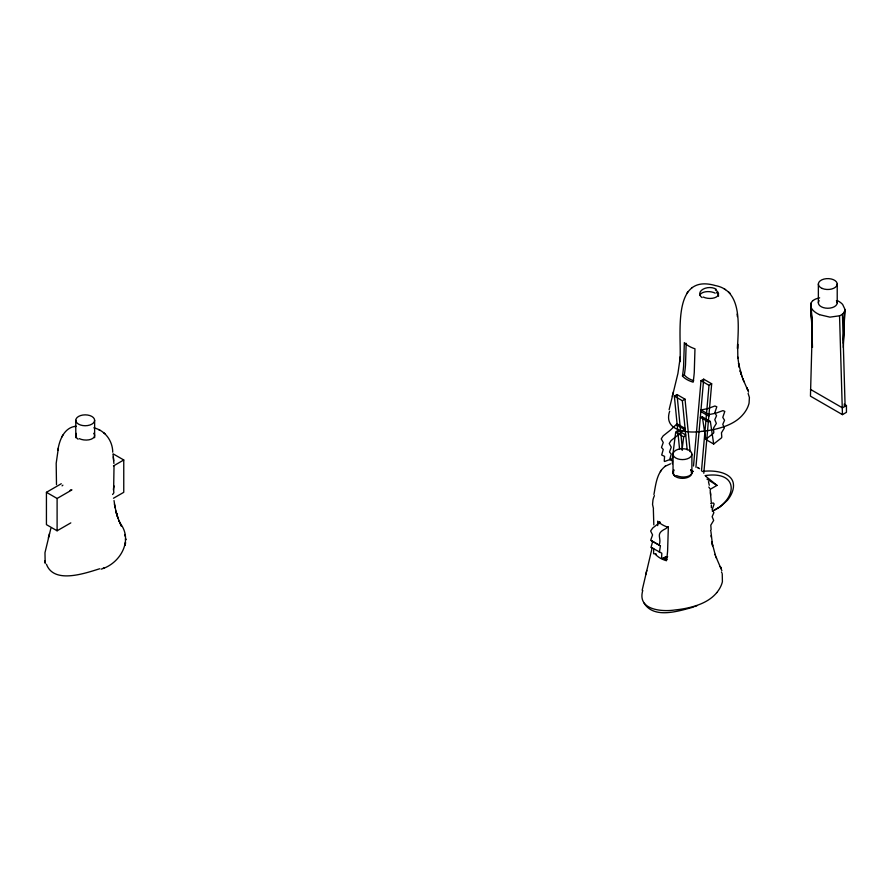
<?xml version="1.0" encoding="UTF-8"?>
<svg xmlns="http://www.w3.org/2000/svg" width="891" height="891" viewBox="0 0 891 891"><rect width="100%" height="100%" fill="white"/><g stroke="black" fill="none" stroke-linecap="round" stroke-linejoin="round"><path stroke-width="1.34" d="M657.681 525.645L657.669 521.19A27.666 15.971 0 0 0 668.306 527.372M811.924 345.797L811.968 323.834L812.325 347.033L811.333 308.331M113.636 488.468L113.703 485.628L113.58 490.05M665.143 559.481L665.221 556.708M844.078 404.169L846.45 405.539L846.45 412.333L842.452 414.638L810.454 396.161L812.336 326.919M843.309 343.269L844.456 311.527M113.669 487.254L114.026 466.06M843.332 347.501L844.802 310.302M843.32 339.994L844.857 309.656M693.51 466.026L701.017 380.702L703.69 379.165L711.686 383.787L703.801 473.255M695.927 467.285L703.69 379.165M701.507 470.648L709.013 385.324L711.686 383.787M701.017 409.949L700.827 411.597L708.824 416.22L709.013 414.571L701.017 409.949L707.231 408.724A50.776 29.314 -60 0 0 709.514 407.955L714.905 406.006L716.81 406.786L714.794 412.778L716.553 415.663L714.794 419.706L716.353 423.425L713.457 428.17L713.791 432.458A2.016 1.169 -60 0 1 713.446 433.293L705.694 439.408L702.353 416.877L700.326 417.266L708.334 421.889L710.35 421.499L713.691 444.03L721.443 437.915A2.016 1.169 -60 0 0 721.788 437.08L721.465 432.792L724.35 428.036L722.79 424.316L724.55 420.285L722.79 417.389L724.806 411.397L722.902 410.628L717.522 412.578A50.776 29.314 -60 0 1 715.239 413.335L709.013 414.571M682.016 450.089L683.687 436.891L685.714 434.942L677.717 430.331L675.69 432.28L672.349 458.665L664.597 461.493A2.016 1.169 -60 0 1 664.252 461.059L664.575 456.392L661.69 454.978L663.249 449.465L661.49 447.46L663.249 442.537L661.233 438.873L663.138 435.888L668.517 431.623A50.776 29.314 -60 0 0 670.812 429.752L677.026 423.804L685.023 428.426L685.212 429.852L677.216 425.241L677.026 423.804M653.916 494.55C655.743 484.849 656.712 472.976 665.054 466.372M655.932 553.812L655.821 554.581M682.484 376.013L683.029 371.926A140.745 81.259 -60 0 0 683.597 366.279L684.333 342.623A27.666 15.971 0 0 0 694.969 348.804L694.267 372.438A140.745 81.259 -60 0 1 693.699 378.074L693.153 382.172A24.269 14.011 0 0 1 682.428 376.024L684.377 374.922L685.001 370.188A138.038 79.7 -60 0 0 685.524 364.675L686.17 343.302M642.155 590.265L651.8 549.313M669.119 409.704L677.917 373.507L680.323 356.779L679.911 361.757C682.094 337.199 670.277 272.446 715.495 285.599C743.217 290.845 738.093 327.688 737.503 348.615L737.625 344.06L737.859 358.449M672.315 463.81L672.471 460.836L669.687 459.6L671.246 454.087L669.486 452.082L671.246 447.159L669.23 443.484L671.135 440.51L676.525 436.245A50.776 29.314 -60 0 0 678.808 434.374L685.023 428.426M57.893 450.245C59.296 440.132 64.33 427.145 76.158 426.254L74.677 426.522M58.372 448.006L56.189 463.309L56.489 484.659M50.843 528.441L44.973 552.71L45.185 563.546M49.506 533.553L48.337 537.941M673.44 391.906L672.271 396.272M646.777 570.485L645.607 574.84M62.893 435.02L61.858 437.002M710.606 530.546L710.784 530.279A2.016 1.169 -60 0 0 711.118 529.443L710.795 525.155L713.68 520.411L712.132 516.68L713.891 512.648L712.132 509.752L714.148 503.994L713.368 502.981L710.684 503.404M687.017 293.072L688.03 291.535M660.354 471.651L661.367 470.103M716.787 592.604C711.063 599.632 702.631 603.764 694.089 606.292A64.063 36.988 0 0 1 675.155 609.934C662.848 611.905 638.457 610.368 642.311 592.248A63.918 36.899 0 0 1 642.79 590.51M112.589 494.505L113.525 493.336A2.016 1.169 -60 0 0 113.859 492.489L113.447 488.769M692.151 287.492L691.539 287.938M665.31 466.193L670.533 463.821M664.875 466.505L665.488 466.06M70.812 522.883L57.102 530.791L46.432 524.643L46.432 492.311L61.29 483.735M46.432 492.311L57.102 498.47L71.948 489.894M113.469 465.926L123.76 459.979L123.76 492.311L113.469 498.247M679.566 449.276L674.353 396.094L677.026 394.557L685.023 399.179L690.169 451.726M674.353 396.094L682.35 400.716L685.023 399.179M691.238 472.553L693.02 471.528M846.45 405.539L842.452 407.855L810.454 389.378M705.739 476.262L717.021 485.383L710.35 489.237L708.802 487.054M667.649 556.697L661.924 558.479A2.016 1.169 -60 0 1 661.59 558.033L661.813 553.2L651.02 547.341L652.58 541.828L650.82 539.823L652.58 534.901L650.619 530.98L652.825 527.918L657.859 523.997A50.776 29.314 -60 0 0 660.142 522.115M101.117 569.149C120.007 563.78 133.695 540.391 120.018 523.095L121.421 526.147L118.915 520.433L120.14 523.429M102.933 568.391L104.247 567.812M99.725 568.748C84.968 573.336 53.861 584.307 46.466 564.248M694.579 606.648L696.985 605.691M844.122 405.739L845.113 406.307L842.441 314.122A12.129 7.005 0 0 1 839.545 315.793L829.944 317.14L819.464 314.668M693.365 607.116C678.485 611.115 654.027 619.234 644.059 603.129M655.631 553.79L653.927 553.868A2.016 1.169 -60 0 1 653.593 553.422L653.671 548.444M819.642 297.85L816.022 298.875A12.129 7.005 0 0 0 813.127 300.545M701.818 431.367C689.511 433.327 665.12 431.801 668.974 413.68A63.918 36.899 0 0 1 669.676 411.308M702.13 471.506C714.103 469.702 737.002 472.107 733.07 489.359A63.918 36.899 0 0 1 727.435 500.241L720.362 506.767L712.31 511.2C737.904 499.071 739.33 470.392 705.071 475.616M652.624 548.132L651.332 547.82M93.833 427.836C105.015 430.409 112.622 440.744 112.745 452.205M659.34 552.431L660.42 545.893L651.076 540.57M690.792 470.092L693.131 471.272M98.979 429.863L100.093 430.42M837.328 300.568L838.453 301.169A23.021 13.298 0 0 1 842.652 304.477L844.846 309.077A13.9 8.019 0 0 1 842.496 314.144M697.297 467.33L699.569 468.666M701.017 380.702L709.013 385.324M702.353 416.877L710.35 421.499M705.694 439.408L713.691 444.03M675.69 432.28L683.687 436.891M717.021 485.383L706.964 479.113M652.023 540.971L660.019 545.582M113.09 453.831L123.76 459.979M724.316 288.962L725.508 289.664M697.653 467.53L698.845 468.232M103.523 432.592L104.982 433.794M659.084 545.181C662.236 537.295 654.406 534.065 665.855 528.608A50.776 29.314 -60 0 0 668.139 526.737M728.638 291.925L730.063 293.284M748.128 393.432L749.409 397.486L749.064 403.155A63.918 36.899 0 0 1 743.428 414.025C737.748 421.087 729.272 425.185 720.752 427.725A64.063 36.988 0 0 1 701.818 431.367M721.465 572.011L721.899 572.913M744.063 381.793L742.76 378.619L748.54 392.073M716.097 557.187L721.877 570.652M742.76 378.619L743.205 379.722L741.713 375.802M119.361 521.536L117.924 517.794M716.542 558.289L715.05 554.369M653.482 508.694L652.535 504.417L652.98 499.884A63.918 36.899 0 0 1 654.428 495.63M118.303 518.852L115.819 511.022L117.545 516.969L116.387 513.016M742.092 376.837L738.494 363.283L739.263 367.292L737.77 356.968M715.428 555.405L711.831 541.851L712.6 545.86L710.918 531.459M116.944 514.909L114.828 506.244M722.245 573.826L722.401 581.723A63.918 36.899 0 0 1 716.765 592.604M708.456 481.652L709.292 485.25M125.286 536.493L124.829 534.477L124.974 535.09M114.404 503.972L115.128 507.848L114.026 500.553M44.762 561.274L44.906 562.132L44.717 561.04M710.172 490.25L711.252 502.134M113.068 454.544L113.892 463.454M737.135 314.066L737.369 316.55M710.461 492.634L710.706 495.118M682.35 400.716L687.173 449.832M677.026 394.557L682.45 449.877M113.714 460.903L113.324 456.849M711.096 535.536L711.196 537.017M810.732 305.602L812.158 327.409L810.866 303.898L811.779 325.794M811.757 324.992L812.492 347.39M839.545 315.793L842.452 414.638M653.359 509.207L653.816 524.877M811.322 308.23L811.757 325.393M711.341 504.93L711.374 507.77M668.328 527.349L667.604 551.006A140.745 81.259 -60 0 1 667.036 556.652L666.49 560.74A24.269 14.011 0 0 1 655.765 554.603M659.496 521.881L659.507 523.618M837.217 284.051L837.217 302.806M818.361 284.051L818.361 302.806M691.895 454.165A9.422 5.446 0 0 1 677.761 458.876A9.422 5.446 0 0 1 677.761 449.443A9.422 5.446 0 0 1 691.895 454.165L691.895 472.909M673.039 454.165L673.039 472.909M94.635 420.296A9.422 5.446 0 0 1 80.491 425.007A9.422 5.446 0 0 1 80.491 415.585A9.422 5.446 0 0 1 94.635 420.296L94.635 437.704M75.78 420.296L75.78 437.704M57.102 498.47L57.102 530.791M702.03 297.583A9.411 5.858 -4.1 0 1 703.01 289.219A9.411 5.858 -4.1 0 1 716.319 289.341M715.373 289.998A9.411 4.99 3.9 0 1 716.308 297.026A9.411 4.99 3.9 0 1 703.211 297.015M716.52 292.549A9.411 5.914 -4.7 0 1 718.547 296.224M699.803 295.422A9.411 4.923 4.4 0 1 705.717 291.769A9.411 4.923 4.4 0 1 715.195 293.15M693.721 380.735A22.375 12.919 0 0 1 684.299 374.944M836.437 300.646A9.422 5.446 0 0 1 827.784 308.253A9.422 5.446 0 0 1 819.13 300.646M811.3 307.339A15.024 8.676 0 0 1 812.948 300.479M819.52 314.623A22.197 12.819 0 0 1 811.144 307.518M691.126 470.749A9.422 5.446 0 0 1 682.473 478.356A9.422 5.446 0 0 1 673.819 470.749M675.367 476.15A9.411 5.858 -4.1 0 1 673.975 469.824M690.625 469.913A9.411 4.99 3.9 0 1 688.576 476.117A9.411 4.99 3.9 0 1 676.547 475.582M673.273 473.555A9.411 4.923 4.4 0 1 673.685 472.876M667.058 559.303A22.375 12.919 0 0 1 663.483 557.889M78.107 439.207A9.411 5.858 -4.1 0 1 76.37 433.394M93.678 433.293A9.411 4.99 3.9 0 1 91.049 439.263A9.411 4.99 3.9 0 1 79.288 438.639M75.869 437.047A9.411 4.923 4.4 0 1 76.08 436.479M62.882 485.172A50.776 29.314 -60 0 1 62.069 485.862M70.879 489.783A50.776 29.314 -60 0 1 70.066 490.473M125.508 542.563L125.319 543.833L125.508 542.563M125.419 543.22L125.063 545.114L125.419 543.22M747.861 390.08L746.992 387.975L747.861 390.08M721.198 568.647L720.329 566.553L721.198 568.647M741.401 374.821L740.109 370.701L741.29 374.732M125.609 539.278L125.575 538.643L125.642 540.013L125.609 539.278M811.267 305.646L811.2 302.951L811.267 305.591M822.259 288.461A9.422 5.446 0 0 0 837.161 284.619A9.422 5.446 0 0 0 823.941 279.083A9.422 5.446 0 0 0 822.259 288.461"/></g></svg>
